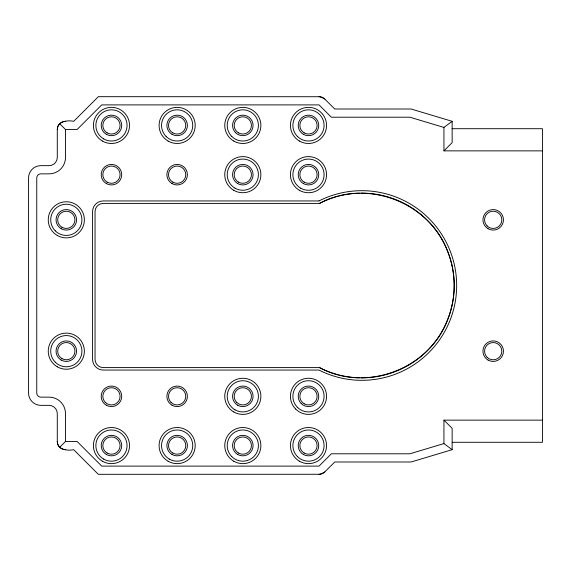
<?xml version="1.0" encoding="UTF-8"?>
<svg xmlns="http://www.w3.org/2000/svg" width="571" height="571" viewBox="0 0 571 571"><rect width="100%" height="100%" fill="white"/><g stroke="black" fill="none" stroke-linecap="round" stroke-linejoin="round"><path stroke-width="0.86" d="M452.146 449.684L443.938 443.574L443.938 420.135L452.146 428.343L452.146 449.684L411.099 461.996L334.756 461.996L324.249 472.453L319.846 474.273L98.326 474.315L73.702 449.684C67.535 451.047 57.243 449.748 57.286 441.476L57.286 413.561A8.208 8.208 0 0 0 49.07 405.353L40.862 405.353A12.312 12.312 0 0 1 28.55 393.041L28.55 177.959A12.312 12.312 0 0 1 40.862 165.647L49.07 165.647A8.208 8.208 0 0 0 57.286 157.439L57.286 129.524C57.243 121.252 67.535 119.953 73.702 121.316L98.326 96.685L319.846 96.727L324.249 98.547L334.756 109.004L411.099 109.004L452.146 121.316L452.146 142.657L443.938 150.865L443.938 127.426L452.146 121.316M59.684 447.279L65.494 441.476L77.099 441.476L101.731 466.107L319.039 466.107L331.358 453.788L409.899 453.788L443.938 443.574M319.539 203.404C365.633 178.202 429.042 201.777 447.5 250.962A93.565 93.565 0 0 1 454.202 285.5A93.565 93.565 0 0 1 447.5 320.038C429.049 369.223 365.633 392.798 319.539 367.596L103.251 367.596A8.208 8.208 0 0 1 95.043 359.38L95.043 211.62A8.208 8.208 0 0 1 103.251 203.404L319.539 203.404A92.352 92.352 0 0 1 338.432 196.16M452.146 128.703L542.45 128.703L542.45 442.297L452.146 442.297M59.684 123.721L65.494 129.524L77.099 129.524L101.731 104.893L319.039 104.893L331.358 117.212L409.899 117.212L443.938 127.426M443.938 150.865L542.45 150.865M443.938 420.135L542.45 420.135M65.494 129.524L65.494 157.439A16.416 16.416 0 0 1 49.07 173.855L40.862 173.855A4.104 4.104 0 0 0 36.758 177.959L36.758 393.041A4.104 4.104 0 0 0 40.862 397.145L49.07 397.145A16.416 16.416 0 0 1 65.494 413.561L65.494 441.476M361.072 193.148A92.352 92.352 0 0 1 454.202 285.5A92.352 92.352 0 0 1 361.072 377.852M359.323 377.816A92.352 92.352 0 0 1 339.281 375.054M338.432 374.84A92.352 92.352 0 0 1 319.539 367.596M339.281 195.946A92.352 92.352 0 0 1 359.323 193.184M324.849 471.91A8.208 8.208 0 0 1 319.039 474.315M319.039 96.685A8.208 8.208 0 0 1 324.849 99.09M65.494 449.684A8.208 8.208 0 0 1 57.286 441.476M57.286 129.524A8.208 8.208 0 0 1 65.494 121.316M318.946 200.942L103.251 200.942A10.671 10.671 0 0 0 92.581 211.62L92.581 359.38A10.671 10.671 0 0 0 103.251 370.058L318.946 370.058A94.815 94.815 0 0 0 456.664 285.5A94.815 94.815 0 0 0 318.946 200.942M172.007 405.21A10.264 10.264 0 0 0 187.402 396.324A10.264 10.264 0 0 0 172.007 387.438A10.264 10.264 0 0 0 172.007 405.21M106.334 405.21A10.264 10.264 0 0 0 121.723 396.324A10.264 10.264 0 0 0 106.334 387.438A10.264 10.264 0 0 0 106.334 405.21M172.007 183.562A10.264 10.264 0 0 0 187.402 174.676A10.264 10.264 0 0 0 172.007 165.79A10.264 10.264 0 0 0 172.007 183.562M106.334 183.562A10.264 10.264 0 0 0 121.723 174.676A10.264 10.264 0 0 0 106.334 165.79A10.264 10.264 0 0 0 106.334 183.562M488.062 228.714A10.264 10.264 0 0 0 503.458 219.828A10.264 10.264 0 0 0 488.062 210.942A10.264 10.264 0 0 0 488.062 228.714M488.062 360.058A10.264 10.264 0 0 0 503.458 351.172A10.264 10.264 0 0 0 488.062 342.286A10.264 10.264 0 0 0 488.062 360.058M295.714 409.093A18.058 18.058 0 0 0 325.934 400.999A18.058 18.058 0 0 0 303.815 378.88A18.058 18.058 0 0 0 295.714 409.093M233.782 411.969A18.058 18.058 0 0 0 260.876 396.324A18.058 18.058 0 0 0 233.782 380.686A18.058 18.058 0 0 0 233.782 411.969M233.782 190.314A18.058 18.058 0 0 0 260.876 174.676A18.058 18.058 0 0 0 233.782 159.031A18.058 18.058 0 0 0 233.782 190.314M299.454 190.314A18.058 18.058 0 0 0 326.548 174.676A18.058 18.058 0 0 0 299.454 159.031A18.058 18.058 0 0 0 299.454 190.314M299.454 141.058A18.058 18.058 0 0 0 326.548 125.42A18.058 18.058 0 0 0 299.454 109.782A18.058 18.058 0 0 0 299.454 141.058M233.782 141.058A18.058 18.058 0 0 0 260.876 125.42A18.058 18.058 0 0 0 233.782 109.782A18.058 18.058 0 0 0 233.782 141.058M168.11 141.058A18.058 18.058 0 0 0 195.196 125.42A18.058 18.058 0 0 0 168.11 109.782A18.058 18.058 0 0 0 168.11 141.058M102.43 141.058A18.058 18.058 0 0 0 129.524 125.42A18.058 18.058 0 0 0 102.43 109.782A18.058 18.058 0 0 0 102.43 141.058M102.43 461.218A18.058 18.058 0 0 0 129.524 445.58A18.058 18.058 0 0 0 102.43 429.942A18.058 18.058 0 0 0 102.43 461.218M168.11 461.218A18.058 18.058 0 0 0 195.196 445.58A18.058 18.058 0 0 0 168.11 429.942A18.058 18.058 0 0 0 168.11 461.218M233.782 461.218A18.058 18.058 0 0 0 260.876 445.58A18.058 18.058 0 0 0 233.782 429.942A18.058 18.058 0 0 0 233.782 461.218M299.454 461.218A18.058 18.058 0 0 0 326.548 445.58A18.058 18.058 0 0 0 299.454 429.942A18.058 18.058 0 0 0 299.454 461.218M57.286 366.818A18.058 18.058 0 0 0 84.372 351.172A18.058 18.058 0 0 0 57.286 335.534A18.058 18.058 0 0 0 57.286 366.818M57.286 235.466A18.058 18.058 0 0 0 84.372 219.828A18.058 18.058 0 0 0 57.286 204.182A18.058 18.058 0 0 0 57.286 235.466M171.043 402.419A8.622 8.622 0 0 0 185.461 398.558A8.622 8.622 0 0 0 174.904 388.002A8.622 8.622 0 0 0 171.043 402.419M105.371 402.419A8.622 8.622 0 0 0 119.789 398.558A8.622 8.622 0 0 0 109.232 388.002A8.622 8.622 0 0 0 105.371 402.419M304.179 403.79A8.622 8.622 0 0 0 317.105 396.324A8.622 8.622 0 0 0 304.179 388.858A8.622 8.622 0 0 0 304.179 403.79M236.715 402.419A8.622 8.622 0 0 0 251.14 398.558A8.622 8.622 0 0 0 240.584 388.002A8.622 8.622 0 0 0 236.715 402.419M304.179 182.142A8.622 8.622 0 0 0 317.105 174.676A8.622 8.622 0 0 0 304.179 167.21A8.622 8.622 0 0 0 304.179 182.142M238.5 182.142A8.622 8.622 0 0 0 251.433 174.676A8.622 8.622 0 0 0 238.5 167.21A8.622 8.622 0 0 0 238.5 182.142M62.003 358.638A8.622 8.622 0 0 0 74.929 351.172A8.622 8.622 0 0 0 62.003 343.706A8.622 8.622 0 0 0 62.003 358.638M62.003 227.294A8.622 8.622 0 0 0 74.929 219.828A8.622 8.622 0 0 0 62.003 212.362A8.622 8.622 0 0 0 62.003 227.294M304.179 453.046A8.622 8.622 0 0 0 317.105 445.58A8.622 8.622 0 0 0 304.179 438.114A8.622 8.622 0 0 0 304.179 453.046M238.5 453.046A8.622 8.622 0 0 0 251.433 445.58A8.622 8.622 0 0 0 238.5 438.114A8.622 8.622 0 0 0 238.5 453.046M172.827 453.046A8.622 8.622 0 0 0 185.761 445.58A8.622 8.622 0 0 0 172.827 438.114A8.622 8.622 0 0 0 172.827 453.046M107.155 453.046A8.622 8.622 0 0 0 120.081 445.58A8.622 8.622 0 0 0 107.155 438.114A8.622 8.622 0 0 0 107.155 453.046M304.179 132.886A8.622 8.622 0 0 0 317.105 125.42A8.622 8.622 0 0 0 304.179 117.954A8.622 8.622 0 0 0 304.179 132.886M238.5 132.886A8.622 8.622 0 0 0 251.433 125.42A8.622 8.622 0 0 0 238.5 117.954A8.622 8.622 0 0 0 238.5 132.886M172.827 132.886A8.622 8.622 0 0 0 185.761 125.42A8.622 8.622 0 0 0 172.827 117.954A8.622 8.622 0 0 0 172.827 132.886M107.155 132.886A8.622 8.622 0 0 0 120.081 125.42A8.622 8.622 0 0 0 107.155 117.954A8.622 8.622 0 0 0 107.155 132.886M487.099 225.923A8.622 8.622 0 0 0 501.524 222.055A8.622 8.622 0 0 0 490.96 211.498A8.622 8.622 0 0 0 487.099 225.923M487.099 357.268A8.622 8.622 0 0 0 501.524 353.406A8.622 8.622 0 0 0 490.96 342.85A8.622 8.622 0 0 0 487.099 357.268M303.358 134.306A10.264 10.264 0 0 0 318.746 125.42A10.264 10.264 0 0 0 303.358 116.534A10.264 10.264 0 0 0 303.358 134.306M303.358 454.466A10.264 10.264 0 0 0 318.746 445.58A10.264 10.264 0 0 0 303.358 436.694A10.264 10.264 0 0 0 303.358 454.466M301.231 403.583A10.264 10.264 0 0 0 318.397 398.979A10.264 10.264 0 0 0 305.828 386.41A10.264 10.264 0 0 0 301.231 403.583M237.679 454.466A10.264 10.264 0 0 0 253.074 445.58A10.264 10.264 0 0 0 237.679 436.694A10.264 10.264 0 0 0 237.679 454.466M237.679 405.21A10.264 10.264 0 0 0 253.074 396.324A10.264 10.264 0 0 0 237.679 387.438A10.264 10.264 0 0 0 237.679 405.21M172.007 454.466A10.264 10.264 0 0 0 187.402 445.58A10.264 10.264 0 0 0 172.007 436.694A10.264 10.264 0 0 0 172.007 454.466M106.334 454.466A10.264 10.264 0 0 0 121.723 445.58A10.264 10.264 0 0 0 106.334 436.694A10.264 10.264 0 0 0 106.334 454.466M106.334 134.306A10.264 10.264 0 0 0 121.723 125.42A10.264 10.264 0 0 0 106.334 116.534A10.264 10.264 0 0 0 106.334 134.306M172.007 134.306A10.264 10.264 0 0 0 187.402 125.42A10.264 10.264 0 0 0 172.007 116.534A10.264 10.264 0 0 0 172.007 134.306M237.679 183.562A10.264 10.264 0 0 0 253.074 174.676A10.264 10.264 0 0 0 237.679 165.79A10.264 10.264 0 0 0 237.679 183.562M235.559 132.672A10.264 10.264 0 0 0 252.725 128.075A10.264 10.264 0 0 0 240.155 115.506A10.264 10.264 0 0 0 235.559 132.672M303.358 183.562A10.264 10.264 0 0 0 318.746 174.676A10.264 10.264 0 0 0 303.358 165.79A10.264 10.264 0 0 0 303.358 183.562M61.183 360.058A10.264 10.264 0 0 0 76.571 351.172A10.264 10.264 0 0 0 61.183 342.286A10.264 10.264 0 0 0 61.183 360.058M61.183 228.714A10.264 10.264 0 0 0 76.571 219.828A10.264 10.264 0 0 0 61.183 210.942A10.264 10.264 0 0 0 61.183 228.714M297.455 456.607A15.595 15.595 0 0 0 323.55 449.62A15.595 15.595 0 0 0 304.45 430.513A15.595 15.595 0 0 0 297.455 456.607M297.455 407.351A15.595 15.595 0 0 0 323.55 400.364A15.595 15.595 0 0 0 304.45 381.257A15.595 15.595 0 0 0 297.455 407.351M231.783 456.607A15.595 15.595 0 0 0 257.878 449.62A15.595 15.595 0 0 0 238.778 430.513A15.595 15.595 0 0 0 231.783 456.607M235.016 409.835A15.595 15.595 0 0 0 258.406 396.324A15.595 15.595 0 0 0 235.016 382.82A15.595 15.595 0 0 0 235.016 409.835M169.337 459.091A15.595 15.595 0 0 0 192.734 445.58A15.595 15.595 0 0 0 169.337 432.076A15.595 15.595 0 0 0 169.337 459.091M103.665 459.091A15.595 15.595 0 0 0 127.062 445.58A15.595 15.595 0 0 0 103.665 432.076A15.595 15.595 0 0 0 103.665 459.091M103.665 138.924A15.595 15.595 0 0 0 127.062 125.42A15.595 15.595 0 0 0 103.665 111.909A15.595 15.595 0 0 0 103.665 138.924M166.111 136.448A15.595 15.595 0 0 0 192.206 129.453A15.595 15.595 0 0 0 173.099 110.353A15.595 15.595 0 0 0 166.111 136.448M235.016 188.18A15.595 15.595 0 0 0 258.406 174.676A15.595 15.595 0 0 0 235.016 161.165A15.595 15.595 0 0 0 235.016 188.18M231.783 136.448A15.595 15.595 0 0 0 257.878 129.453A15.595 15.595 0 0 0 238.778 110.353A15.595 15.595 0 0 0 231.783 136.448M297.455 136.448A15.595 15.595 0 0 0 323.55 129.453A15.595 15.595 0 0 0 304.45 110.353A15.595 15.595 0 0 0 297.455 136.448M300.689 188.18A15.595 15.595 0 0 0 324.085 174.676A15.595 15.595 0 0 0 300.689 161.165A15.595 15.595 0 0 0 300.689 188.18M55.28 362.207A15.595 15.595 0 0 0 81.382 355.212A15.595 15.595 0 0 0 62.275 336.105A15.595 15.595 0 0 0 55.28 362.207M55.28 230.855A15.595 15.595 0 0 0 81.382 223.861A15.595 15.595 0 0 0 62.275 204.761A15.595 15.595 0 0 0 55.28 230.855M172.827 182.142A8.622 8.622 0 0 0 185.761 174.676A8.622 8.622 0 0 0 172.827 167.21A8.622 8.622 0 0 0 172.827 182.142M107.155 182.142A8.622 8.622 0 0 0 120.081 174.676A8.622 8.622 0 0 0 107.155 167.21A8.622 8.622 0 0 0 107.155 182.142"/></g></svg>
